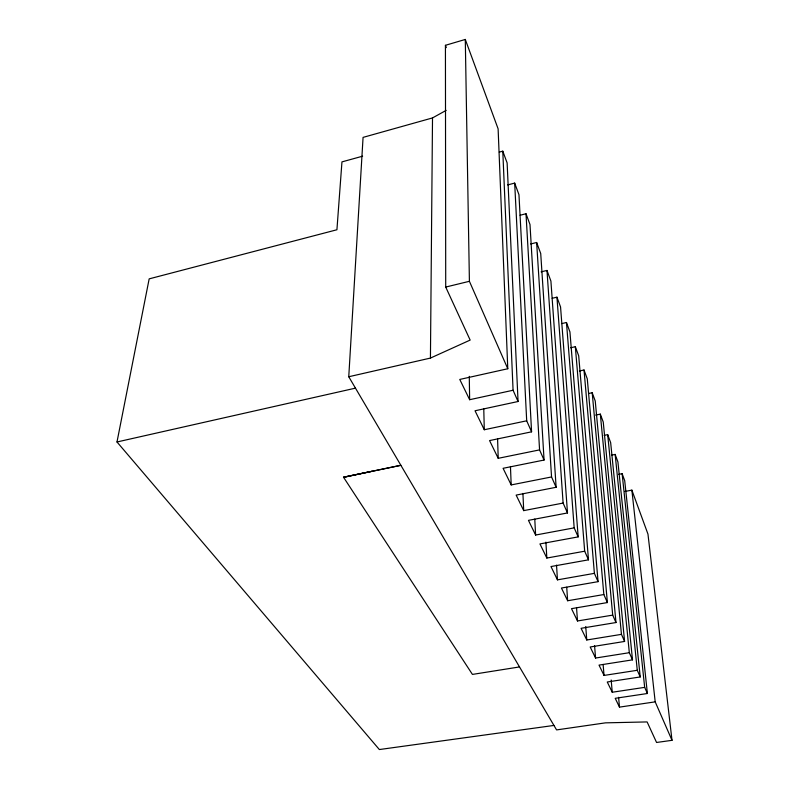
<?xml version="1.0" encoding="UTF-8"?>
<svg xmlns="http://www.w3.org/2000/svg" width="789" height="789" viewBox="0 0 789 789"><rect width="100%" height="100%" fill="white"/><g stroke="black" fill="none" stroke-linecap="round" stroke-linejoin="round"><path stroke-width="1.18" d="M432.51 117.926L363.068 137.385L348.758 376.748L430.439 358.078L432.51 117.926L446.16 110.371M553.937 725.436L379.361 749.55L116.989 441.978L149.17 278.862L336.923 229.757L341.953 161.893L362.615 156.183M430.439 358.078L470.155 340.079L445.716 287.058L445.43 45.308L465.293 39.45L498.115 128.844L507.781 368.749L459.77 379.44L469.642 399.707L513.077 390.249L518.057 401.512L475.037 410.773L484.288 429.739L526.697 420.803L531.579 431.83L489.565 440.578L498.214 458.32L539.568 449.888L544.065 460.046L503.086 468.301L511.193 484.929L551.55 476.95L556.127 487.286L516.144 495.097L523.709 510.621L563.109 503.066L567.488 512.958L528.452 520.355L535.613 535.041L574.175 527.861L578.169 536.885L539.942 543.927L546.836 558.05L584.679 551.205L588.495 559.835L550.978 566.551L557.458 579.856L594.393 573.356L598.062 581.661L561.443 588.032L567.646 600.745L603.841 594.541L607.392 602.569L571.492 608.654L577.509 620.973L612.698 615.114L615.982 622.541L581.079 628.3L586.769 639.987L621.456 634.356L624.592 641.447L590.182 646.98L595.567 658.036L629.326 652.7L632.502 659.86L599.019 665.107L604.049 675.423L637.275 670.295L640.224 676.952L607.254 681.992L612.244 692.239L644.672 687.357L647.394 693.511L615.203 698.314L619.493 707.122L655.195 701.855L672.011 740.329L656.566 742.469L647.118 721.925L605.469 722.852L556.58 729.914L348.758 376.748M499.319 152.09L502.78 151.163L507.12 162.899L518.057 401.512M507.672 184.922L514.675 183.097L518.965 194.686L531.579 431.83M520.109 215.249L526.007 213.74L529.991 224.51L544.065 460.046M530.662 243.979L536.638 242.489L540.721 253.525L556.127 487.286M445.716 287.058L469.406 281.298L465.293 39.45M541.116 271.85L546.974 270.44L550.909 281.081L567.488 512.958M552.172 298.291L556.935 297.167L560.555 306.951L578.169 536.885M561.768 323.589L566.463 322.504L569.934 331.913L588.495 559.835M116.989 441.978L355.464 388.149M570.565 347.771L575.329 346.706L578.692 355.809L598.062 581.661M579.323 371.017L584.008 369.992L587.282 378.848L607.392 602.569M588.643 393.494L592.194 392.735L595.241 400.98L615.982 622.541M371.994 471.28L343.56 477.296L400.871 465.303L343.481 477.167L472.433 674.417L519.517 666.932M595.636 415.103L600.321 414.126L603.25 422.046L624.592 641.447M604.127 435.36L607.688 434.631L610.666 442.668L632.502 659.86M611.623 455.115L615.144 454.415L617.915 461.92L640.224 676.952M618.546 474.386L622.126 473.686L624.71 480.659L647.394 693.511M624.839 491.478L631.871 490.127L647.966 534.114L672.011 740.329M469.406 281.298L507.781 368.749M445.43 45.308L446.308 47.606M631.871 490.127L655.195 701.855M622.126 473.686L644.672 687.357M615.144 454.415L637.275 670.295M607.688 434.631L629.326 652.7M600.321 414.126L621.456 634.356M592.194 392.735L612.698 615.114M618.596 697.308L619.493 707.122M584.008 369.992L603.841 594.541M611.169 680L612.244 692.239M603.112 664.427L604.049 675.423M575.329 346.706L594.393 573.356M594.581 645.757L595.567 658.036M566.463 322.504L584.679 551.205M585.734 626.496L586.769 639.987M556.935 297.167L574.175 527.861M576.522 607.5L577.509 620.973M546.974 270.44L563.109 503.066M566.719 587.213L567.646 600.745M536.638 242.489L551.55 476.95M556.531 565.121L557.458 579.856M545.909 542.122L546.836 558.05M526.007 213.74L539.568 449.888M534.774 519.044L535.613 535.041M514.675 183.097L526.697 420.803M522.92 493.431L523.709 510.621M502.78 151.163L513.077 390.249M510.453 466.467L511.193 484.929M497.583 438.684L498.214 458.32M483.775 408.85L484.288 429.739M469.277 376.343L469.642 399.707"/></g></svg>
